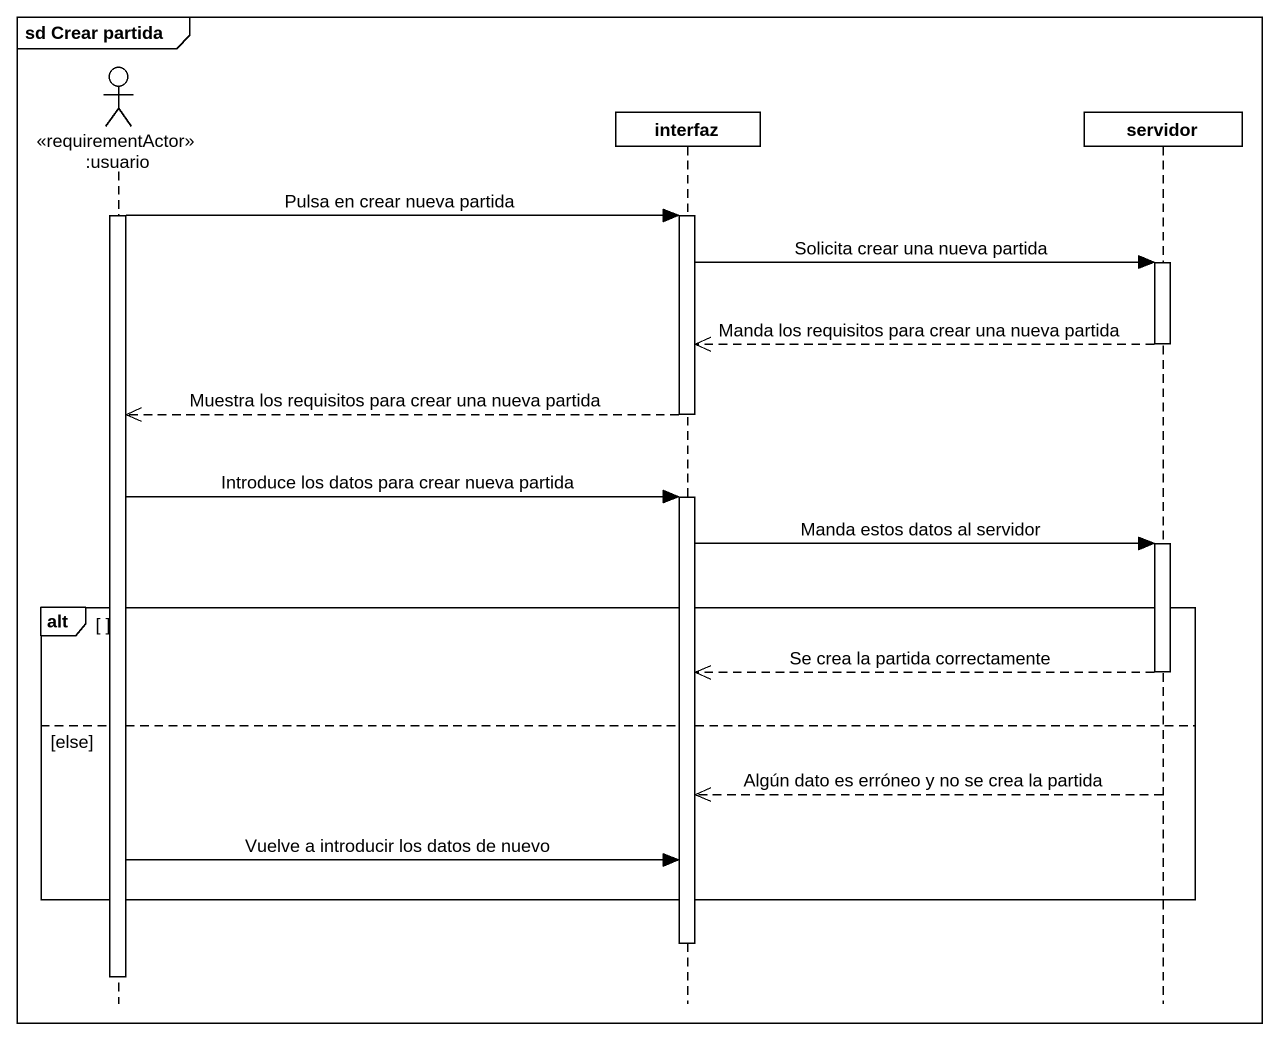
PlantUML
@startuml
mainframe sd Crear partida
hide footbox
actor ":usuario" as usuario <<requirementActor>>
participant interfaz
participant servidor

activate usuario
usuario -> interfaz : Pulsa en crear nueva partida
activate interfaz
interfaz -> servidor : Solicita crear una nueva partida
activate servidor
servidor -->> interfaz : Manda los requisitos para crear una nueva partida
deactivate servidor
interfaz -->> usuario : Muestra los requisitos para crear una nueva partida
deactivate interfaz
usuario -> interfaz : Introduce los datos para crear nueva partida
activate interfaz
interfaz -> servidor : Manda estos datos al servidor
activate servidor
alt
  servidor -->> interfaz : Se crea la partida correctamente
  deactivate servidor
else else
  servidor -->> interfaz : Algún dato es erróneo y no se crea la partida
  usuario -> interfaz : Vuelve a introducir los datos de nuevo
end
deactivate interfaz
deactivate usuario
@enduml
